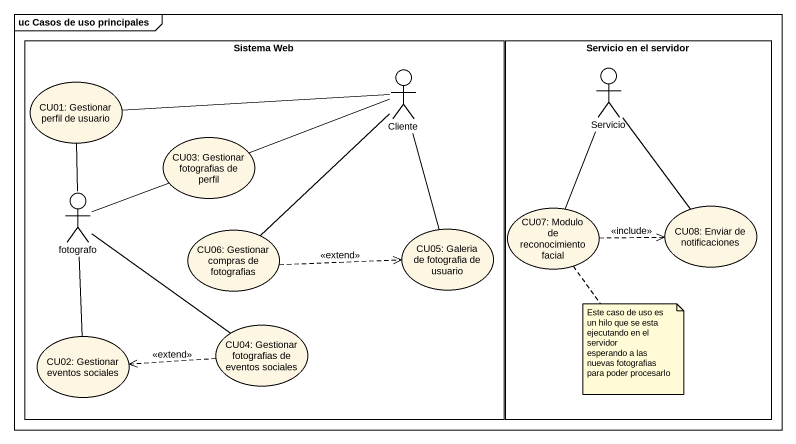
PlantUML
@startuml
mainframe uc Casos de uso principales
rectangle "Sistema Web" as Sistema_Web {
  actor Cliente
  usecase "CU01: Gestionar perfil de usuario" as CU01_Gestionar_perfil_de
  usecase "CU03: Gestionar fotografias de perfil" as CU03_Gestionar_fotografias
  actor fotografo
  usecase "CU06: Gestionar compras de fotografias" as CU06_Gestionar_compras_de
  usecase "CU05: Galeria de fotografia de usuario" as CU05_Galeria_de_fotografia
  usecase "CU02: Gestionar eventos sociales" as CU02_Gestionar_eventos
  usecase "CU04: Gestionar fotografias de eventos sociales" as CU04_Gestionar_fotografias
}
rectangle "Servicio en el servidor" as Servicio_en_el_servidor {
  actor Servicio
  usecase "CU07: Modulo de reconocimiento facial" as CU07_Modulo_de
  usecase "CU08: Enviar de notificaciones" as CU08_Enviar_de
}
Cliente -left- CU01_Gestionar_perfil_de
Cliente -left- CU03_Gestionar_fotografias
Cliente -- CU06_Gestionar_compras_de
Cliente -- CU05_Galeria_de_fotografia
Servicio -- CU07_Modulo_de
Servicio -- CU08_Enviar_de
fotografo -up- CU01_Gestionar_perfil_de
fotografo -right- CU03_Gestionar_fotografias
fotografo -- CU02_Gestionar_eventos
fotografo -- CU04_Gestionar_fotografias
CU07_Modulo_de .right.> CU08_Enviar_de : <<include>>
CU06_Gestionar_compras_de .right.> CU05_Galeria_de_fotografia : <<extend>>
CU04_Gestionar_fotografias .left.> CU02_Gestionar_eventos : <<extend>>
note bottom of CU07_Modulo_de
  Este caso de uso es un hilo que se esta ejecutando en el servidor
  esperando a las nuevas fotografias para poder procesarlo
end note
@enduml
